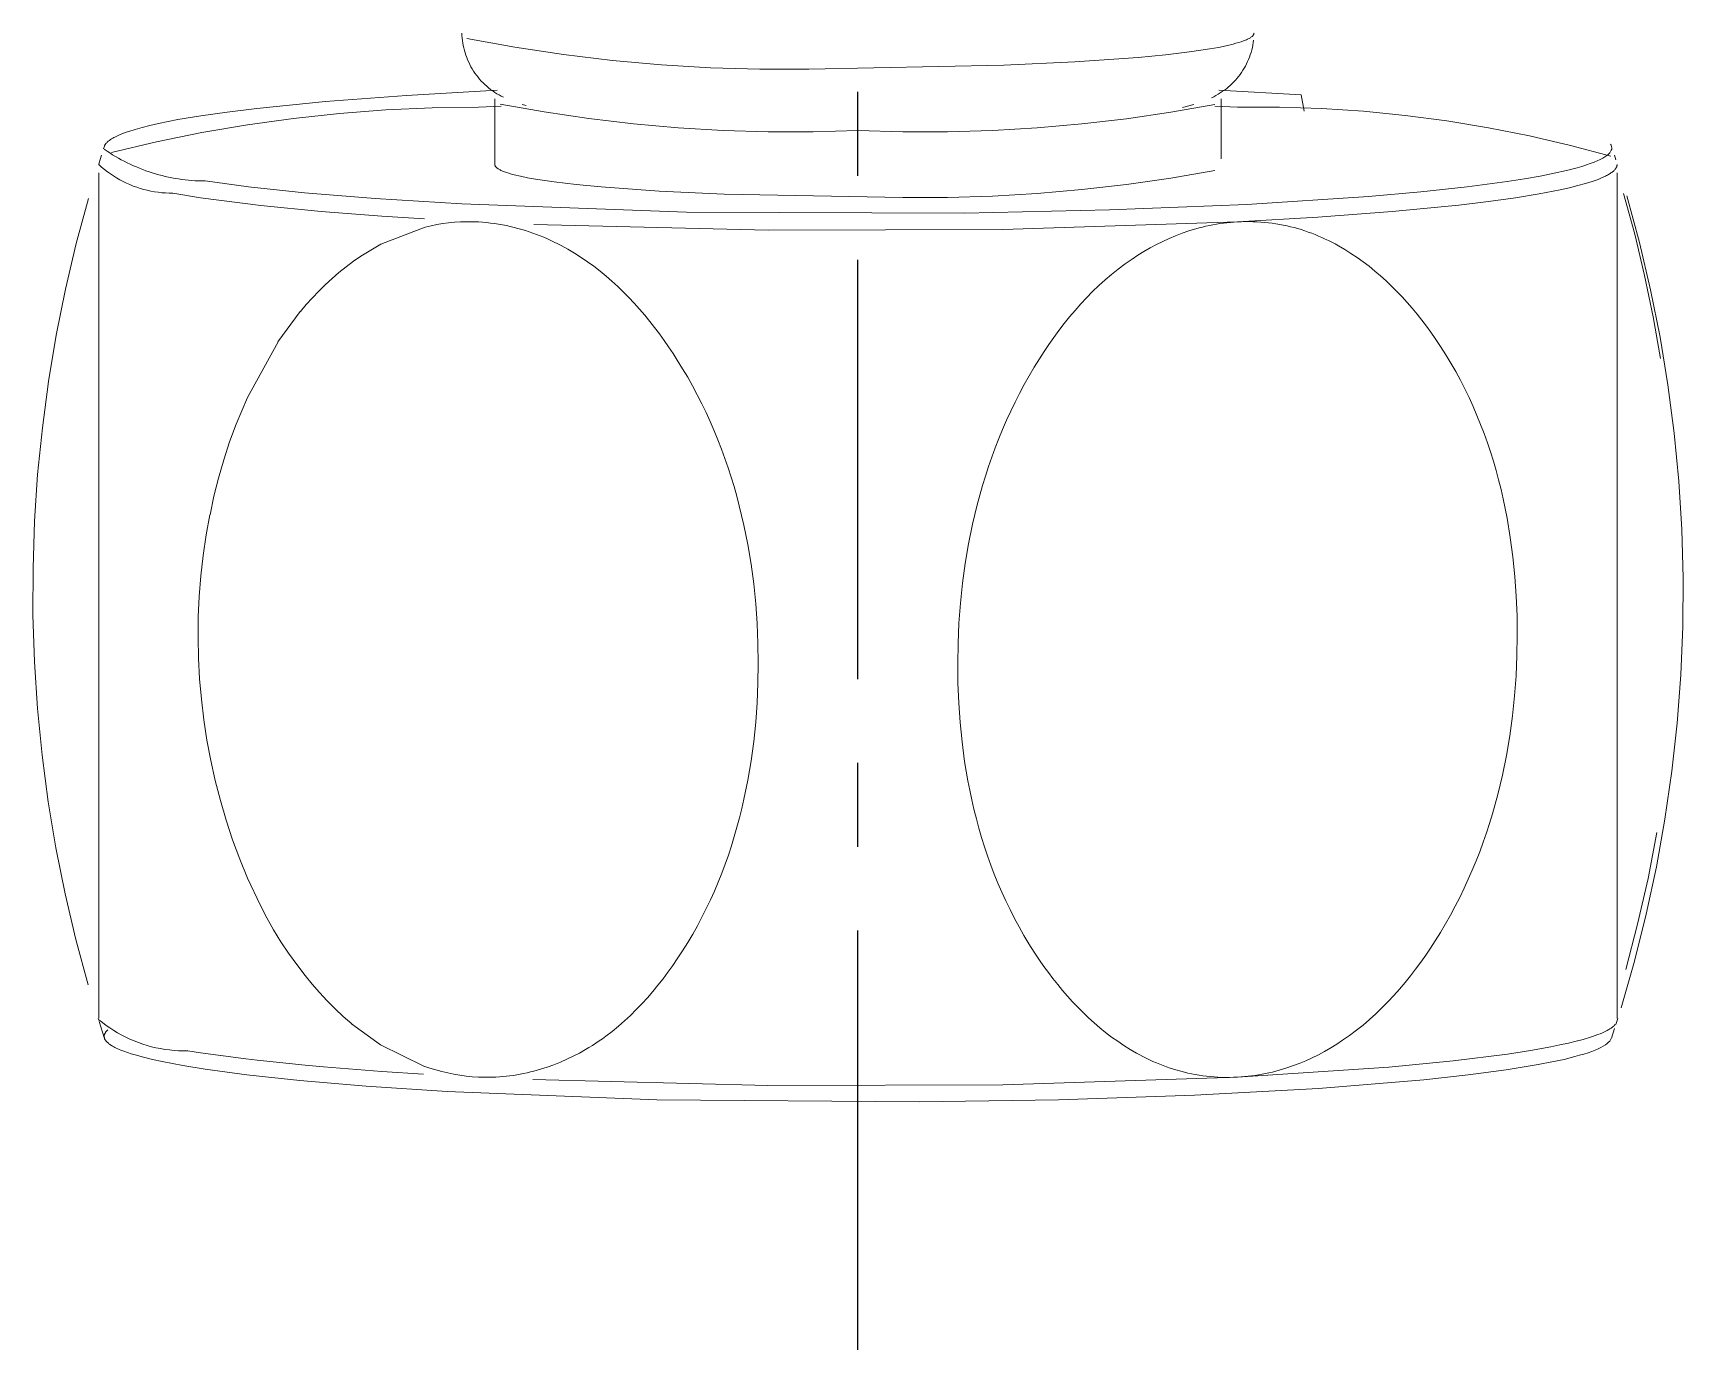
# Model space of a CAD drawing. Header units: millimetres. Extents: x 1261 to 1854, y -639 to -219.
# Drawn here: x 1697.21 to 1722.21, y -582.64 to -562.7 of the extents above; entities that cross this region are included whole.
import ezdxf

# ---------------------------------------------------------------- set-up
doc = ezdxf.new("R2010")
doc.units = ezdxf.units.MM
doc.header["$LTSCALE"] = 0.1
doc.linetypes.add('CENTERX2', pattern=[101.6, 63.5, -12.7, 12.7, -12.7])
doc.layers.get('0').update_dxf_attribs({"lineweight": 13})
doc.layers.add('CENTER', color=1, linetype='CENTERX2')

msp = doc.modelspace()

# ---------------------------------------------------------------- linework, layer by layer
for p, q in [((1703.708, -562.696), (1703.709, -562.734)), ((1703.709, -562.734), (1703.712, -562.772)), ((1703.712, -562.772), (1703.716, -562.81)), ((1703.716, -562.81), (1703.721, -562.848)), ((1703.721, -562.848), (1703.728, -562.886)), ((1703.728, -562.886), (1703.736, -562.923)), ((1704.512, -562.911), (1703.78, -562.777)), ((1715.286, -562.889), (1715.169, -562.913)), ((1715.389, -562.864), (1715.286, -562.889)), ((1715.434, -562.852), (1715.389, -562.864)), ((1715.476, -562.84), (1715.434, -562.852)), ((1715.514, -562.828), (1715.476, -562.84)), ((1715.549, -562.816), (1715.514, -562.828)), ((1715.565, -562.809), (1715.549, -562.816)), ((1715.58, -562.803), (1715.565, -562.809)), ((1715.594, -562.797), (1715.58, -562.803)), ((1715.608, -562.791), (1715.594, -562.797)), ((1715.62, -562.785), (1715.608, -562.791)), ((1715.632, -562.779), (1715.62, -562.785)), ((1715.642, -562.773), (1715.632, -562.779)), ((1715.652, -562.767), (1715.642, -562.773)), ((1715.661, -562.761), (1715.652, -562.767)), ((1715.669, -562.755), (1715.661, -562.761)), ((1715.677, -562.749), (1715.669, -562.755)), ((1715.683, -562.743), (1715.677, -562.749)), ((1715.682, -562.916), (1715.69, -562.879)), ((1715.689, -562.737), (1715.683, -562.743)), ((1715.694, -562.731), (1715.689, -562.737)), ((1715.69, -562.879), (1715.696, -562.842)), ((1715.698, -562.725), (1715.694, -562.731)), ((1715.696, -562.842), (1715.702, -562.805)), ((1715.702, -562.719), (1715.698, -562.725)), ((1715.704, -562.714), (1715.702, -562.719)), ((1715.706, -562.708), (1715.704, -562.714)), ((1715.707, -562.702), (1715.706, -562.708)), ((1715.708, -562.696), (1715.707, -562.702)), ((1703.736, -562.923), (1703.745, -562.96)), ((1703.745, -562.96), (1703.756, -562.997)), ((1703.756, -562.997), (1703.768, -563.033)), ((1703.768, -563.033), (1703.781, -563.069)), ((1703.781, -563.069), (1703.795, -563.104)), ((1703.795, -563.104), (1703.811, -563.139)), ((1703.811, -563.139), (1703.827, -563.173)), ((1705.248, -563.022), (1704.512, -562.911)), ((1705.988, -563.111), (1705.248, -563.022)), ((1706.731, -563.178), (1705.988, -563.111)), ((1712.991, -563.134), (1711.916, -563.182)), ((1713.95, -563.066), (1712.991, -563.134)), ((1714.366, -563.026), (1713.95, -563.066)), ((1714.73, -562.982), (1714.366, -563.026)), ((1715.037, -562.936), (1714.73, -562.982)), ((1715.169, -562.913), (1715.037, -562.936)), ((1715.594, -563.163), (1715.61, -563.129)), ((1715.61, -563.129), (1715.625, -563.095)), ((1715.625, -563.095), (1715.639, -563.06)), ((1715.639, -563.06), (1715.651, -563.024)), ((1715.651, -563.024), (1715.663, -562.989)), ((1715.663, -562.989), (1715.673, -562.952)), ((1715.673, -562.952), (1715.682, -562.916)), ((1703.827, -563.173), (1703.845, -563.207)), ((1703.845, -563.207), (1703.864, -563.24)), ((1703.864, -563.24), (1703.885, -563.273)), ((1703.885, -563.273), (1703.906, -563.304)), ((1703.906, -563.304), (1703.928, -563.335)), ((1703.928, -563.335), (1703.952, -563.365)), ((1703.952, -563.365), (1703.976, -563.394)), ((1703.976, -563.394), (1704.002, -563.423)), ((1707.475, -563.222), (1706.731, -563.178)), ((1708.22, -563.244), (1707.475, -563.222)), ((1708.964, -563.243), (1708.22, -563.244)), ((1711.916, -563.182), (1708.964, -563.243)), ((1715.425, -563.411), (1715.45, -563.382)), ((1715.45, -563.382), (1715.473, -563.353)), ((1715.473, -563.353), (1715.496, -563.323)), ((1715.496, -563.323), (1715.518, -563.293)), ((1715.518, -563.293), (1715.538, -563.261)), ((1715.538, -563.261), (1715.558, -563.229)), ((1715.558, -563.229), (1715.576, -563.196)), ((1715.576, -563.196), (1715.594, -563.163)), ((1702.866, -563.641), (1701.643, -563.733)), ((1704.24, -563.564), (1702.866, -563.641)), ((1704.002, -563.423), (1704.028, -563.45)), ((1704.028, -563.45), (1704.056, -563.477)), ((1704.056, -563.477), (1704.084, -563.503)), ((1704.084, -563.503), (1704.113, -563.527)), ((1704.113, -563.527), (1704.143, -563.551)), ((1704.143, -563.551), (1704.174, -563.573)), ((1704.174, -563.573), (1704.206, -563.595)), ((1704.206, -563.595), (1704.238, -563.615)), ((1704.238, -563.615), (1704.271, -563.634)), ((1704.271, -563.634), (1704.305, -563.652)), ((1715.098, -563.66), (1715.131, -563.642)), ((1715.131, -563.642), (1715.164, -563.624)), ((1715.164, -563.624), (1715.196, -563.604)), ((1716.42, -563.633), (1715.175, -563.564)), ((1715.196, -563.604), (1715.227, -563.584)), ((1715.227, -563.584), (1715.258, -563.562)), ((1715.258, -563.562), (1715.288, -563.539)), ((1715.288, -563.539), (1715.317, -563.515)), ((1715.317, -563.515), (1715.345, -563.491)), ((1715.345, -563.491), (1715.373, -563.465)), ((1715.373, -563.465), (1715.399, -563.438)), ((1715.399, -563.438), (1715.425, -563.411)), ((1716.467, -563.878), (1716.42, -563.633)), ((1700.151, -563.893), (1699.754, -563.95)), ((1700.599, -563.838), (1700.151, -563.893)), ((1701.643, -563.733), (1700.599, -563.838)), ((1702.554, -563.861), (1701.854, -563.915)), ((1703.256, -563.83), (1702.554, -563.861)), ((1703.958, -563.82), (1703.256, -563.83)), ((1703.958, -563.82), (1704.301, -563.804)), ((1704.208, -563.692), (1704.208, -564.688)), ((1704.286, -563.773), (1704.956, -563.892)), ((1704.305, -563.652), (1704.339, -563.669)), ((1704.621, -563.777), (1704.68, -563.793)), ((1704.956, -563.892), (1705.629, -563.992)), ((1713.776, -563.994), (1714.448, -563.896)), ((1714.448, -563.896), (1715.116, -563.779)), ((1714.623, -563.822), (1714.796, -563.778)), ((1715.064, -563.676), (1715.098, -563.66)), ((1715.115, -563.804), (1715.458, -563.82)), ((1715.208, -564.601), (1715.208, -563.692)), ((1715.458, -563.82), (1716.094, -563.82)), ((1716.094, -563.82), (1716.73, -563.841)), ((1716.73, -563.841), (1717.365, -563.882)), ((1717.365, -563.882), (1717.998, -563.944)), ((1698.863, -564.126), (1698.758, -564.156)), ((1698.981, -564.097), (1698.863, -564.126)), ((1699.111, -564.067), (1698.981, -564.097)), ((1699.407, -564.008), (1699.111, -564.067)), ((1699.754, -563.95), (1699.407, -564.008)), ((1700.461, -564.087), (1699.769, -564.205)), ((1701.157, -563.99), (1700.461, -564.087)), ((1701.854, -563.915), (1701.157, -563.99)), ((1705.629, -563.992), (1706.306, -564.072)), ((1706.306, -564.072), (1706.985, -564.132)), ((1706.985, -564.132), (1707.666, -564.172)), ((1711.744, -564.17), (1712.423, -564.131)), ((1712.423, -564.131), (1713.1, -564.072)), ((1713.1, -564.072), (1713.776, -563.994)), ((1717.998, -563.944), (1718.629, -564.027)), ((1718.629, -564.027), (1719.257, -564.13)), ((1719.257, -564.13), (1719.881, -564.253)), ((1698.301, -564.391), (1698.298, -564.398)), ((1698.305, -564.384), (1698.301, -564.391)), ((1698.31, -564.378), (1698.305, -564.384)), ((1698.315, -564.371), (1698.31, -564.378)), ((1698.32, -564.364), (1698.315, -564.371)), ((1698.327, -564.357), (1698.32, -564.364)), ((1698.334, -564.35), (1698.327, -564.357)), ((1698.341, -564.343), (1698.334, -564.35)), ((1698.349, -564.336), (1698.341, -564.343)), ((1698.358, -564.329), (1698.349, -564.336)), ((1698.367, -564.322), (1698.358, -564.329)), ((1698.377, -564.315), (1698.367, -564.322)), ((1698.387, -564.308), (1698.377, -564.315)), ((1698.398, -564.301), (1698.387, -564.308)), ((1698.41, -564.293), (1698.398, -564.301)), ((1699.081, -564.345), (1698.398, -564.507)), ((1698.422, -564.286), (1698.41, -564.293)), ((1698.435, -564.279), (1698.422, -564.286)), ((1698.449, -564.272), (1698.435, -564.279)), ((1698.478, -564.258), (1698.449, -564.272)), ((1698.509, -564.243), (1698.478, -564.258)), ((1698.544, -564.229), (1698.509, -564.243)), ((1698.581, -564.214), (1698.544, -564.229)), ((1698.621, -564.2), (1698.581, -564.214)), ((1698.664, -564.185), (1698.621, -564.2)), ((1698.758, -564.156), (1698.664, -564.185)), ((1699.769, -564.205), (1699.081, -564.345)), ((1707.666, -564.172), (1708.347, -564.192)), ((1708.347, -564.192), (1709.028, -564.192)), ((1709.028, -564.192), (1709.708, -564.172)), ((1709.708, -564.172), (1710.386, -564.191)), ((1710.386, -564.191), (1711.065, -564.19)), ((1711.065, -564.19), (1711.744, -564.17)), ((1719.881, -564.253), (1720.5, -564.397)), ((1721.117, -564.396), (1721.106, -564.378)), ((1698.249, -564.545), (1698.212, -564.661)), ((1698.293, -564.411), (1698.28, -564.45)), ((1698.29, -564.456), (1698.332, -564.484)), ((1698.295, -564.405), (1698.293, -564.412)), ((1698.298, -564.398), (1698.295, -564.405)), ((1698.332, -564.484), (1698.374, -564.512)), ((1698.374, -564.512), (1698.416, -564.539)), ((1698.416, -564.539), (1698.46, -564.565)), ((1698.46, -564.565), (1698.504, -564.59)), ((1698.504, -564.59), (1698.548, -564.615)), ((1698.548, -564.615), (1698.593, -564.638)), ((1698.593, -564.638), (1698.638, -564.661)), ((1720.5, -564.397), (1721.115, -564.562)), ((1720.858, -564.653), (1720.907, -564.632)), ((1720.907, -564.632), (1720.952, -564.612)), ((1720.952, -564.612), (1720.991, -564.591)), ((1720.991, -564.591), (1721.024, -564.571)), ((1721.024, -564.571), (1721.053, -564.551)), ((1721.053, -564.551), (1721.077, -564.531)), ((1721.077, -564.531), (1721.096, -564.511)), ((1721.096, -564.511), (1721.11, -564.492)), ((1721.11, -564.492), (1721.12, -564.472)), ((1721.124, -564.415), (1721.117, -564.396)), ((1721.12, -564.472), (1721.126, -564.453)), ((1721.127, -564.434), (1721.124, -564.415)), ((1721.126, -564.453), (1721.127, -564.434)), ((1721.19, -564.618), (1721.166, -564.545)), ((1698.211, -564.663), (1698.208, -564.688)), ((1698.208, -564.688), (1698.249, -564.726)), ((1698.208, -564.967), (1698.208, -564.815)), ((1698.249, -564.726), (1698.293, -564.762)), ((1698.293, -564.762), (1698.337, -564.796)), ((1698.337, -564.796), (1698.382, -564.829)), ((1698.382, -564.829), (1698.429, -564.86)), ((1698.429, -564.86), (1698.476, -564.89)), ((1698.476, -564.89), (1698.525, -564.918)), ((1698.638, -564.661), (1698.684, -564.683)), ((1698.684, -564.683), (1698.731, -564.705)), ((1698.731, -564.705), (1698.777, -564.725)), ((1698.777, -564.725), (1698.825, -564.745)), ((1698.825, -564.745), (1698.872, -564.763)), ((1698.872, -564.763), (1698.92, -564.781)), ((1698.92, -564.781), (1698.969, -564.798)), ((1698.969, -564.798), (1699.018, -564.813)), ((1699.018, -564.813), (1699.067, -564.828)), ((1699.067, -564.828), (1699.116, -564.842)), ((1699.116, -564.842), (1699.165, -564.855)), ((1699.165, -564.855), (1699.215, -564.867)), ((1699.215, -564.867), (1699.265, -564.878)), ((1699.265, -564.878), (1699.315, -564.888)), ((1699.315, -564.888), (1699.365, -564.897)), ((1704.208, -564.688), (1704.208, -564.694)), ((1704.208, -564.694), (1704.209, -564.699)), ((1704.209, -564.699), (1704.211, -564.704)), ((1704.211, -564.704), (1704.213, -564.71)), ((1704.213, -564.71), (1704.216, -564.715)), ((1704.216, -564.715), (1704.22, -564.721)), ((1704.22, -564.721), (1704.225, -564.726)), ((1704.225, -564.726), (1704.23, -564.732)), ((1704.23, -564.732), (1704.236, -564.737)), ((1704.236, -564.737), (1704.243, -564.742)), ((1704.243, -564.742), (1704.25, -564.748)), ((1704.25, -564.748), (1704.259, -564.754)), ((1704.259, -564.754), (1704.268, -564.759)), ((1704.268, -564.759), (1704.277, -564.765)), ((1704.277, -564.765), (1704.288, -564.77)), ((1704.288, -564.77), (1704.3, -564.776)), ((1704.3, -564.776), (1704.312, -564.781)), ((1704.312, -564.781), (1704.325, -564.787)), ((1704.325, -564.787), (1704.339, -564.792)), ((1704.339, -564.792), (1704.353, -564.798)), ((1704.353, -564.798), (1704.385, -564.809)), ((1704.385, -564.809), (1704.42, -564.82)), ((1704.42, -564.82), (1704.458, -564.832)), ((1704.458, -564.832), (1704.5, -564.843)), ((1704.5, -564.843), (1704.594, -564.865)), ((1704.594, -564.865), (1704.701, -564.887)), ((1704.701, -564.887), (1704.822, -564.909)), ((1713.776, -564.99), (1714.448, -564.892)), ((1714.448, -564.892), (1715.116, -564.776)), ((1719.803, -564.903), (1720.041, -564.862)), ((1720.041, -564.862), (1720.253, -564.82)), ((1720.253, -564.82), (1720.44, -564.778)), ((1720.44, -564.778), (1720.524, -564.757)), ((1720.524, -564.757), (1720.603, -564.736)), ((1720.603, -564.736), (1720.675, -564.715)), ((1720.675, -564.715), (1720.742, -564.694)), ((1720.742, -564.694), (1720.802, -564.674)), ((1720.802, -564.674), (1720.858, -564.653)), ((1720.96, -564.895), (1720.919, -564.912)), ((1720.997, -564.879), (1720.96, -564.895)), ((1721.031, -564.863), (1720.997, -564.879)), ((1721.047, -564.855), (1721.031, -564.863)), ((1721.062, -564.847), (1721.047, -564.855)), ((1721.077, -564.839), (1721.062, -564.847)), ((1721.09, -564.831), (1721.077, -564.839)), ((1721.103, -564.823), (1721.09, -564.831)), ((1721.115, -564.815), (1721.103, -564.823)), ((1721.126, -564.807), (1721.115, -564.815)), ((1721.137, -564.799), (1721.126, -564.807)), ((1721.147, -564.791), (1721.137, -564.799)), ((1721.156, -564.783), (1721.147, -564.791)), ((1721.164, -564.775), (1721.156, -564.783)), ((1721.172, -564.767), (1721.164, -564.775)), ((1721.179, -564.76), (1721.172, -564.767)), ((1721.185, -564.752), (1721.179, -564.76)), ((1721.19, -564.744), (1721.185, -564.752)), ((1721.195, -564.736), (1721.19, -564.744)), ((1721.199, -564.728), (1721.195, -564.736)), ((1721.202, -564.72), (1721.199, -564.728)), ((1721.205, -564.712), (1721.202, -564.72)), ((1721.206, -564.704), (1721.205, -564.712)), ((1721.207, -564.696), (1721.206, -564.704)), ((1721.208, -564.688), (1721.207, -564.696)), ((1721.208, -564.815), (1721.208, -577.617)), ((1698.208, -565.38), (1698.208, -564.967)), ((1698.525, -564.918), (1698.574, -564.944)), ((1698.574, -564.944), (1698.625, -564.969)), ((1698.625, -564.969), (1698.676, -564.992)), ((1698.676, -564.992), (1698.728, -565.013)), ((1698.728, -565.013), (1698.781, -565.032)), ((1698.781, -565.032), (1698.834, -565.049)), ((1698.834, -565.049), (1698.888, -565.065)), ((1698.888, -565.065), (1698.942, -565.078)), ((1698.942, -565.078), (1698.997, -565.09)), ((1698.997, -565.09), (1699.052, -565.1)), ((1699.052, -565.1), (1699.108, -565.108)), ((1699.108, -565.108), (1699.163, -565.114)), ((1699.163, -565.114), (1699.219, -565.118)), ((1699.219, -565.118), (1699.275, -565.12)), ((1699.275, -565.12), (1699.331, -565.121)), ((1699.748, -565.19), (1699.331, -565.121)), ((1699.365, -564.897), (1699.416, -564.905)), ((1699.416, -564.905), (1699.466, -564.913)), ((1699.466, -564.913), (1699.517, -564.919)), ((1699.517, -564.919), (1699.567, -564.924)), ((1699.567, -564.924), (1699.617, -564.928)), ((1699.617, -564.928), (1699.668, -564.932)), ((1699.668, -564.932), (1699.718, -564.934)), ((1699.718, -564.934), (1699.768, -564.935)), ((1699.768, -564.935), (1699.818, -564.936)), ((1699.818, -564.936), (1700.477, -565.024)), ((1700.477, -565.024), (1701.325, -565.114)), ((1701.325, -565.114), (1702.394, -565.202)), ((1704.822, -564.909), (1705.104, -564.951)), ((1705.104, -564.951), (1705.438, -564.991)), ((1705.438, -564.991), (1705.819, -565.027)), ((1705.819, -565.027), (1706.698, -565.09)), ((1706.698, -565.09), (1707.683, -565.134)), ((1707.683, -565.134), (1710.386, -565.187)), ((1711.744, -565.167), (1712.423, -565.127)), ((1712.423, -565.127), (1713.1, -565.068)), ((1713.1, -565.068), (1713.776, -564.99)), ((1717.44, -565.17), (1718.236, -565.1)), ((1718.236, -565.1), (1718.938, -565.024)), ((1718.938, -565.024), (1719.54, -564.944)), ((1719.54, -564.944), (1719.803, -564.903)), ((1720.029, -565.13), (1719.667, -565.19)), ((1720.345, -565.069), (1720.029, -565.13)), ((1720.485, -565.038), (1720.345, -565.069)), ((1720.612, -565.007), (1720.485, -565.038)), ((1720.727, -564.975), (1720.612, -565.007)), ((1720.78, -564.959), (1720.727, -564.975)), ((1720.829, -564.943), (1720.78, -564.959)), ((1720.876, -564.927), (1720.829, -564.943)), ((1720.919, -564.912), (1720.876, -564.927)), ((1721.307, -565.124), (1721.475, -565.743)), ((1698.049, -565.201), (1697.864, -565.886)), ((1698.208, -566.87), (1698.208, -565.38)), ((1699.748, -565.19), (1700.662, -565.307)), ((1700.662, -565.307), (1701.578, -565.4)), ((1702.394, -565.202), (1703.709, -565.285)), ((1703.709, -565.285), (1707.112, -565.407)), ((1710.386, -565.187), (1711.065, -565.186)), ((1711.065, -565.186), (1711.744, -565.167)), ((1711.323, -565.423), (1713.517, -565.376)), ((1713.517, -565.376), (1715.599, -565.291)), ((1715.599, -565.291), (1717.44, -565.17)), ((1718.811, -565.301), (1717.802, -565.4)), ((1719.26, -565.247), (1718.811, -565.301)), ((1719.667, -565.19), (1719.26, -565.247)), ((1721.547, -565.869), (1721.355, -565.161)), ((1701.578, -565.4), (1702.496, -565.469)), ((1703.153, -565.636), (1702.479, -565.895)), ((1703.141, -565.511), (1702.496, -565.469)), ((1703.24, -565.615), (1703.153, -565.635)), ((1703.329, -565.597), (1703.24, -565.615)), ((1703.418, -565.582), (1703.329, -565.597)), ((1703.507, -565.571), (1703.418, -565.582)), ((1703.597, -565.562), (1703.507, -565.571)), ((1703.687, -565.556), (1703.597, -565.562)), ((1703.777, -565.553), (1703.687, -565.556)), ((1703.868, -565.553), (1703.777, -565.553)), ((1703.958, -565.556), (1703.868, -565.553)), ((1704.02, -565.561), (1703.958, -565.556)), ((1704.081, -565.567), (1704.02, -565.561)), ((1704.143, -565.574), (1704.081, -565.567)), ((1704.203, -565.582), (1704.143, -565.574)), ((1704.263, -565.591), (1704.203, -565.582)), ((1704.323, -565.601), (1704.263, -565.591)), ((1704.382, -565.613), (1704.323, -565.601)), ((1704.441, -565.626), (1704.382, -565.613)), ((1704.499, -565.64), (1704.441, -565.626)), ((1704.557, -565.655), (1704.499, -565.64)), ((1708.349, -565.684), (1704.795, -565.595)), ((1707.112, -565.407), (1711.323, -565.423)), ((1715.458, -565.556), (1711.904, -565.671)), ((1714.927, -565.634), (1714.875, -565.648)), ((1714.979, -565.622), (1714.927, -565.634)), ((1715.032, -565.611), (1714.979, -565.622)), ((1715.084, -565.6), (1715.032, -565.611)), ((1715.137, -565.591), (1715.084, -565.6)), ((1715.19, -565.583), (1715.137, -565.591)), ((1715.243, -565.575), (1715.19, -565.583)), ((1715.296, -565.569), (1715.243, -565.575)), ((1715.35, -565.564), (1715.296, -565.569)), ((1715.404, -565.56), (1715.35, -565.564)), ((1715.458, -565.556), (1715.404, -565.56)), ((1716.672, -565.486), (1715.458, -565.556)), ((1715.518, -565.554), (1715.458, -565.556)), ((1715.577, -565.552), (1715.518, -565.554)), ((1715.636, -565.552), (1715.577, -565.552)), ((1715.695, -565.553), (1715.636, -565.552)), ((1715.754, -565.555), (1715.695, -565.553)), ((1715.812, -565.558), (1715.754, -565.555)), ((1715.869, -565.563), (1715.812, -565.558)), ((1715.926, -565.569), (1715.869, -565.563)), ((1715.983, -565.576), (1715.926, -565.569)), ((1716.04, -565.584), (1715.983, -565.576)), ((1716.096, -565.594), (1716.04, -565.584)), ((1716.151, -565.605), (1716.096, -565.594)), ((1716.207, -565.616), (1716.151, -565.605)), ((1716.261, -565.629), (1716.207, -565.616)), ((1716.316, -565.643), (1716.261, -565.629)), ((1716.37, -565.658), (1716.316, -565.643)), ((1717.802, -565.4), (1716.672, -565.486)), ((1697.864, -565.886), (1697.701, -566.577)), ((1702.479, -565.895), (1702.178, -566.073)), ((1704.614, -565.671), (1704.557, -565.655)), ((1704.671, -565.688), (1704.614, -565.671)), ((1704.728, -565.706), (1704.671, -565.688)), ((1704.783, -565.725), (1704.728, -565.706)), ((1704.839, -565.745), (1704.783, -565.725)), ((1704.894, -565.766), (1704.839, -565.745)), ((1704.948, -565.789), (1704.894, -565.766)), ((1705.002, -565.812), (1704.948, -565.789)), ((1705.055, -565.836), (1705.002, -565.812)), ((1705.108, -565.861), (1705.055, -565.836)), ((1705.161, -565.887), (1705.108, -565.861)), ((1705.213, -565.914), (1705.161, -565.887)), ((1711.904, -565.671), (1708.349, -565.684)), ((1714.324, -565.852), (1714.228, -565.9)), ((1714.421, -565.807), (1714.324, -565.852)), ((1714.52, -565.766), (1714.421, -565.807)), ((1714.62, -565.728), (1714.52, -565.766)), ((1714.721, -565.693), (1714.62, -565.728)), ((1714.772, -565.677), (1714.721, -565.693)), ((1714.824, -565.662), (1714.772, -565.677)), ((1714.875, -565.648), (1714.824, -565.662)), ((1716.423, -565.674), (1716.37, -565.658)), ((1716.476, -565.692), (1716.423, -565.674)), ((1716.529, -565.71), (1716.476, -565.692)), ((1716.581, -565.729), (1716.529, -565.71)), ((1716.633, -565.749), (1716.581, -565.729)), ((1716.685, -565.77), (1716.633, -565.749)), ((1716.736, -565.793), (1716.685, -565.77)), ((1716.787, -565.816), (1716.736, -565.793)), ((1716.837, -565.84), (1716.787, -565.816)), ((1716.887, -565.865), (1716.837, -565.84)), ((1716.936, -565.891), (1716.887, -565.865)), ((1716.985, -565.917), (1716.936, -565.891)), ((1721.475, -565.743), (1721.624, -566.366)), ((1721.715, -566.583), (1721.547, -565.869)), ((1702.178, -566.073), (1702.065, -566.153)), ((1705.315, -565.97), (1705.213, -565.914)), ((1705.416, -566.03), (1705.315, -565.97)), ((1705.515, -566.093), (1705.416, -566.03)), ((1705.612, -566.16), (1705.515, -566.093)), ((1713.859, -566.119), (1713.754, -566.193)), ((1713.949, -566.06), (1713.859, -566.119)), ((1714.04, -566.004), (1713.949, -566.06)), ((1714.133, -565.95), (1714.04, -566.004)), ((1714.228, -565.9), (1714.133, -565.95)), ((1717.082, -565.973), (1716.985, -565.917)), ((1717.176, -566.033), (1717.082, -565.973)), ((1717.27, -566.095), (1717.176, -566.033)), ((1717.361, -566.161), (1717.27, -566.095)), ((1701.845, -566.323), (1701.74, -566.414)), ((1701.954, -566.236), (1701.845, -566.323)), ((1702.065, -566.153), (1701.954, -566.236)), ((1705.707, -566.229), (1705.612, -566.16)), ((1705.8, -566.301), (1705.707, -566.229)), ((1705.891, -566.376), (1705.8, -566.301)), ((1705.98, -566.454), (1705.891, -566.376)), ((1713.55, -566.351), (1713.452, -566.435)), ((1713.65, -566.271), (1713.55, -566.351)), ((1713.754, -566.193), (1713.65, -566.271)), ((1717.451, -566.229), (1717.361, -566.161)), ((1717.539, -566.3), (1717.451, -566.229)), ((1717.625, -566.374), (1717.539, -566.3)), ((1717.709, -566.45), (1717.625, -566.374)), ((1721.624, -566.366), (1721.754, -566.994)), ((1697.701, -566.577), (1697.562, -567.273)), ((1701.539, -566.605), (1701.443, -566.705)), ((1701.638, -566.508), (1701.539, -566.605)), ((1701.74, -566.414), (1701.638, -566.508)), ((1706.068, -566.534), (1705.98, -566.454)), ((1706.153, -566.617), (1706.068, -566.534)), ((1706.237, -566.702), (1706.153, -566.617)), ((1713.263, -566.612), (1713.172, -566.704)), ((1713.356, -566.522), (1713.263, -566.612)), ((1713.452, -566.435), (1713.356, -566.522)), ((1717.792, -566.529), (1717.709, -566.45)), ((1717.872, -566.61), (1717.792, -566.529)), ((1717.951, -566.693), (1717.872, -566.61)), ((1721.859, -567.302), (1721.715, -566.583)), ((1698.208, -566.964), (1698.208, -566.87)), ((1701.35, -566.809), (1701.261, -566.915)), ((1701.443, -566.705), (1701.35, -566.809)), ((1706.319, -566.789), (1706.237, -566.702)), ((1706.399, -566.879), (1706.319, -566.789)), ((1706.477, -566.97), (1706.399, -566.879)), ((1713.083, -566.799), (1712.997, -566.896)), ((1713.172, -566.704), (1713.083, -566.799)), ((1718.028, -566.778), (1717.951, -566.693)), ((1718.103, -566.864), (1718.028, -566.778)), ((1718.177, -566.953), (1718.103, -566.864)), ((1698.208, -567.218), (1698.208, -566.964)), ((1701.26, -566.914), (1700.921, -567.373)), ((1706.553, -567.063), (1706.477, -566.97)), ((1706.627, -567.157), (1706.553, -567.063)), ((1712.832, -567.097), (1712.752, -567.2)), ((1712.913, -566.996), (1712.832, -567.097)), ((1712.997, -566.896), (1712.913, -566.996)), ((1718.248, -567.042), (1718.177, -566.953)), ((1718.318, -567.134), (1718.248, -567.042)), ((1718.385, -567.226), (1718.318, -567.134)), ((1721.754, -566.994), (1721.865, -567.625)), ((1697.562, -567.273), (1697.445, -567.973)), ((1698.208, -567.875), (1698.208, -567.218)), ((1700.923, -567.374), (1700.459, -568.216)), ((1706.7, -567.253), (1706.627, -567.157)), ((1706.77, -567.351), (1706.7, -567.253)), ((1706.839, -567.45), (1706.77, -567.351)), ((1712.675, -567.305), (1712.601, -567.412)), ((1712.752, -567.2), (1712.675, -567.305)), ((1718.451, -567.32), (1718.385, -567.226)), ((1718.534, -567.443), (1718.451, -567.32)), ((1721.978, -568.026), (1721.859, -567.302)), ((1706.906, -567.549), (1706.839, -567.45)), ((1706.971, -567.65), (1706.906, -567.549)), ((1712.457, -567.628), (1712.378, -567.758)), ((1712.528, -567.519), (1712.457, -567.628)), ((1712.601, -567.412), (1712.528, -567.519)), ((1718.614, -567.569), (1718.534, -567.443)), ((1718.69, -567.696), (1718.614, -567.569)), ((1698.208, -569.308), (1698.208, -567.875)), ((1707.051, -567.779), (1706.971, -567.65)), ((1707.128, -567.91), (1707.051, -567.779)), ((1712.301, -567.888), (1712.227, -568.02)), ((1712.378, -567.758), (1712.301, -567.888)), ((1718.764, -567.824), (1718.69, -567.696)), ((1718.834, -567.954), (1718.764, -567.824)), ((1697.445, -567.973), (1697.352, -568.676)), ((1707.202, -568.041), (1707.128, -567.91)), ((1707.273, -568.174), (1707.202, -568.041)), ((1712.227, -568.02), (1712.155, -568.153)), ((1718.901, -568.085), (1718.834, -567.954)), ((1718.966, -568.218), (1718.901, -568.085)), ((1722.072, -568.754), (1721.978, -568.026)), ((1700.459, -568.216), (1700.286, -568.621)), ((1707.341, -568.309), (1707.273, -568.174)), ((1707.406, -568.444), (1707.341, -568.309)), ((1712.087, -568.288), (1712.021, -568.424)), ((1712.155, -568.153), (1712.087, -568.288)), ((1719.027, -568.352), (1718.966, -568.218)), ((1719.085, -568.487), (1719.027, -568.352)), ((1700.287, -568.621), (1700.189, -568.889)), ((1707.469, -568.581), (1707.406, -568.444)), ((1707.528, -568.718), (1707.469, -568.581)), ((1711.959, -568.561), (1711.899, -568.699)), ((1712.021, -568.424), (1711.959, -568.561)), ((1719.14, -568.623), (1719.085, -568.487)), ((1719.193, -568.761), (1719.14, -568.623)), ((1697.352, -568.676), (1697.281, -569.382)), ((1700.189, -568.889), (1700.101, -569.161)), ((1707.585, -568.857), (1707.528, -568.718)), ((1707.64, -568.997), (1707.585, -568.857)), ((1711.841, -568.838), (1711.787, -568.978)), ((1711.899, -568.699), (1711.841, -568.838)), ((1719.242, -568.9), (1719.193, -568.761)), ((1722.141, -569.484), (1722.072, -568.754)), ((1707.691, -569.138), (1707.64, -568.997)), ((1707.74, -569.279), (1707.691, -569.138)), ((1711.735, -569.12), (1711.685, -569.262)), ((1711.787, -568.978), (1711.735, -569.12)), ((1719.289, -569.039), (1719.242, -568.9)), ((1719.333, -569.18), (1719.289, -569.039)), ((1697.281, -569.382), (1697.234, -570.09)), ((1698.208, -569.989), (1698.208, -569.308)), ((1700.101, -569.161), (1700.022, -569.435)), ((1707.786, -569.422), (1707.74, -569.279)), ((1711.685, -569.262), (1711.639, -569.405)), ((1719.375, -569.321), (1719.333, -569.18)), ((1719.413, -569.464), (1719.375, -569.321)), ((1700.022, -569.435), (1699.952, -569.712)), ((1707.83, -569.565), (1707.786, -569.422)), ((1707.871, -569.71), (1707.83, -569.565)), ((1711.595, -569.549), (1711.553, -569.694)), ((1711.639, -569.405), (1711.595, -569.549)), ((1719.449, -569.607), (1719.413, -569.464)), ((1719.482, -569.751), (1719.449, -569.607)), ((1722.186, -570.216), (1722.141, -569.484)), ((1699.952, -569.712), (1699.892, -569.991)), ((1707.909, -569.855), (1707.871, -569.71)), ((1707.979, -570.147), (1707.909, -569.855)), ((1711.514, -569.84), (1711.444, -570.133)), ((1711.553, -569.694), (1711.514, -569.84)), ((1719.513, -569.896), (1719.482, -569.751)), ((1697.234, -570.09), (1697.211, -570.799)), ((1698.208, -571.192), (1698.208, -569.989)), ((1699.888, -569.99), (1699.833, -570.297)), ((1711.444, -570.133), (1711.384, -570.43)), ((1719.541, -570.041), (1719.513, -569.896)), ((1719.59, -570.334), (1719.541, -570.041)), ((1699.833, -570.297), (1699.788, -570.606)), ((1708.038, -570.442), (1707.979, -570.147)), ((1719.63, -570.628), (1719.59, -570.334)), ((1722.206, -570.949), (1722.186, -570.216)), ((1699.788, -570.606), (1699.753, -570.916)), ((1708.088, -570.739), (1708.038, -570.442)), ((1711.384, -570.43), (1711.333, -570.728)), ((1719.66, -570.924), (1719.63, -570.628)), ((1697.211, -570.799), (1697.21, -571.509)), ((1708.128, -571.038), (1708.088, -570.739)), ((1711.333, -570.728), (1711.292, -571.029)), ((1699.753, -570.916), (1699.729, -571.228)), ((1708.159, -571.338), (1708.128, -571.038)), ((1711.292, -571.029), (1711.26, -571.331)), ((1719.681, -571.222), (1719.66, -570.924)), ((1722.201, -571.683), (1722.206, -570.949)), ((1698.208, -571.697), (1698.208, -571.192)), ((1699.729, -571.228), (1699.715, -571.539)), ((1708.18, -571.64), (1708.159, -571.338)), ((1711.26, -571.331), (1711.238, -571.635)), ((1719.693, -571.52), (1719.681, -571.222)), ((1697.21, -571.509), (1697.234, -572.218)), ((1699.715, -571.539), (1699.711, -571.851)), ((1708.193, -571.943), (1708.18, -571.64)), ((1711.238, -571.635), (1711.224, -571.939)), ((1719.696, -571.818), (1719.693, -571.52)), ((1698.208, -575.155), (1698.208, -571.697)), ((1699.711, -571.851), (1699.718, -572.163)), ((1719.691, -572.124), (1719.696, -571.818)), ((1722.171, -572.415), (1722.201, -571.683)), ((1708.197, -572.246), (1708.193, -571.943)), ((1711.224, -571.939), (1711.219, -572.244)), ((1719.678, -572.429), (1719.691, -572.124)), ((1697.234, -572.218), (1697.28, -572.926)), ((1699.718, -572.163), (1699.734, -572.475)), ((1708.193, -572.542), (1708.197, -572.246)), ((1711.219, -572.244), (1711.223, -572.541)), ((1699.734, -572.475), (1699.761, -572.786)), ((1708.18, -572.837), (1708.193, -572.542)), ((1711.223, -572.541), (1711.235, -572.839)), ((1719.655, -572.733), (1719.678, -572.429)), ((1722.116, -573.147), (1722.171, -572.415)), ((1699.761, -572.786), (1699.799, -573.096)), ((1708.158, -573.132), (1708.18, -572.837)), ((1711.235, -572.839), (1711.255, -573.136)), ((1719.623, -573.036), (1719.655, -572.733)), ((1697.28, -572.926), (1697.35, -573.632)), ((1699.799, -573.096), (1699.846, -573.404)), ((1708.128, -573.426), (1708.158, -573.132)), ((1711.255, -573.136), (1711.285, -573.431)), ((1719.582, -573.338), (1719.623, -573.036)), ((1719.531, -573.637), (1719.582, -573.338)), ((1722.036, -573.876), (1722.116, -573.147)), ((1697.35, -573.632), (1697.442, -574.336)), ((1699.846, -573.404), (1699.904, -573.711)), ((1708.088, -573.719), (1708.128, -573.426)), ((1711.285, -573.431), (1711.324, -573.726)), ((1719.47, -573.934), (1719.531, -573.637)), ((1699.904, -573.711), (1699.972, -574.016)), ((1708.039, -574.009), (1708.088, -573.719)), ((1711.324, -573.726), (1711.373, -574.018)), ((1721.931, -574.602), (1722.036, -573.876)), ((1699.972, -574.016), (1700.049, -574.318)), ((1707.981, -574.297), (1708.039, -574.009)), ((1711.373, -574.018), (1711.401, -574.163)), ((1719.4, -574.229), (1719.47, -573.934)), ((1697.442, -574.336), (1697.558, -575.036)), ((1700.049, -574.318), (1700.137, -574.617)), ((1707.948, -574.44), (1707.981, -574.297)), ((1711.401, -574.163), (1711.432, -574.307)), ((1711.432, -574.307), (1711.465, -574.451)), ((1719.319, -574.52), (1719.361, -574.375)), ((1719.361, -574.375), (1719.4, -574.229)), ((1700.137, -574.617), (1700.235, -574.914)), ((1707.874, -574.724), (1707.912, -574.583)), ((1707.912, -574.583), (1707.948, -574.44)), ((1711.465, -574.451), (1711.501, -574.594)), ((1711.501, -574.594), (1711.539, -574.737)), ((1719.275, -574.665), (1719.319, -574.52)), ((1721.802, -575.324), (1721.931, -574.602)), ((1707.79, -575.005), (1707.833, -574.865)), ((1707.833, -574.865), (1707.874, -574.724)), ((1711.539, -574.737), (1711.58, -574.878)), ((1711.58, -574.878), (1711.624, -575.019)), ((1719.178, -574.951), (1719.228, -574.808)), ((1719.228, -574.808), (1719.275, -574.665)), ((1721.811, -574.803), (1721.676, -575.499)), ((1697.558, -575.036), (1697.697, -575.732)), ((1700.235, -574.914), (1700.342, -575.207)), ((1707.695, -575.282), (1707.744, -575.144)), ((1707.744, -575.144), (1707.79, -575.005)), ((1711.624, -575.019), (1711.671, -575.158)), ((1719.071, -575.233), (1719.126, -575.093)), ((1719.126, -575.093), (1719.178, -574.951)), ((1698.208, -575.975), (1698.208, -575.155)), ((1700.342, -575.207), (1700.459, -575.496)), ((1707.643, -575.418), (1707.695, -575.282)), ((1711.671, -575.158), (1711.72, -575.296)), ((1711.72, -575.296), (1711.773, -575.434)), ((1718.953, -575.511), (1719.013, -575.373)), ((1719.013, -575.373), (1719.071, -575.233)), ((1721.648, -576.041), (1721.802, -575.324)), ((1700.459, -575.496), (1700.655, -575.909)), ((1707.532, -575.689), (1707.589, -575.554)), ((1707.589, -575.554), (1707.643, -575.418)), ((1711.773, -575.434), (1711.828, -575.57)), ((1711.828, -575.57), (1711.886, -575.705)), ((1718.89, -575.648), (1718.953, -575.511)), ((1721.676, -575.499), (1721.519, -576.191)), ((1697.697, -575.732), (1697.859, -576.423)), ((1707.409, -575.954), (1707.472, -575.822)), ((1707.472, -575.822), (1707.532, -575.689)), ((1711.886, -575.705), (1711.947, -575.839)), ((1711.947, -575.839), (1712.011, -575.971)), ((1718.755, -575.919), (1718.824, -575.785)), ((1718.824, -575.785), (1718.89, -575.648)), ((1698.208, -577.616), (1698.208, -575.975)), ((1700.655, -575.91), (1700.752, -576.096)), ((1700.752, -576.096), (1700.856, -576.278)), ((1707.275, -576.214), (1707.344, -576.085)), ((1707.344, -576.085), (1707.409, -575.954)), ((1712.011, -575.971), (1712.078, -576.103)), ((1712.078, -576.103), (1712.148, -576.232)), ((1718.609, -576.185), (1718.684, -576.053)), ((1718.684, -576.053), (1718.755, -575.919)), ((1721.47, -576.753), (1721.648, -576.041)), ((1700.856, -576.278), (1700.967, -576.457)), ((1707.129, -576.469), (1707.204, -576.342)), ((1707.204, -576.342), (1707.275, -576.214)), ((1712.148, -576.232), (1712.221, -576.361)), ((1712.221, -576.361), (1712.297, -576.488)), ((1718.451, -576.445), (1718.532, -576.316)), ((1718.532, -576.316), (1718.609, -576.185)), ((1721.519, -576.191), (1721.34, -576.877)), ((1697.859, -576.423), (1698.044, -577.108)), ((1700.967, -576.457), (1701.083, -576.632)), ((1701.083, -576.632), (1701.205, -576.803)), ((1706.971, -576.717), (1707.051, -576.594)), ((1707.051, -576.594), (1707.129, -576.469)), ((1712.297, -576.488), (1712.376, -576.613)), ((1712.376, -576.613), (1712.459, -576.736)), ((1718.308, -576.661), (1718.381, -576.554)), ((1718.381, -576.554), (1718.451, -576.445)), ((1701.205, -576.803), (1701.333, -576.97)), ((1706.829, -576.919), (1706.901, -576.819)), ((1706.901, -576.819), (1706.971, -576.717)), ((1712.459, -576.736), (1712.525, -576.83)), ((1712.525, -576.83), (1712.593, -576.923)), ((1718.077, -576.975), (1718.156, -576.872)), ((1718.156, -576.872), (1718.233, -576.767)), ((1718.233, -576.767), (1718.308, -576.661)), ((1721.268, -577.458), (1721.47, -576.753)), ((1701.333, -576.969), (1701.44, -577.101)), ((1701.44, -577.101), (1701.551, -577.228)), ((1706.6, -577.211), (1706.678, -577.116)), ((1706.678, -577.116), (1706.755, -577.018)), ((1706.755, -577.018), (1706.829, -576.919)), ((1712.593, -576.923), (1712.662, -577.015)), ((1712.662, -577.015), (1712.734, -577.105)), ((1712.734, -577.105), (1712.807, -577.194)), ((1717.911, -577.175), (1717.995, -577.076)), ((1717.995, -577.076), (1718.077, -576.975)), ((1701.551, -577.228), (1701.667, -577.352)), ((1701.667, -577.352), (1701.786, -577.472)), ((1706.436, -577.396), (1706.519, -577.305)), ((1706.519, -577.305), (1706.6, -577.211)), ((1712.807, -577.194), (1712.882, -577.281)), ((1712.882, -577.281), (1712.959, -577.366)), ((1712.959, -577.366), (1713.038, -577.449)), ((1717.646, -577.458), (1717.737, -577.366)), ((1717.737, -577.366), (1717.825, -577.272)), ((1717.825, -577.272), (1717.911, -577.175)), ((1698.197, -577.619), (1698.204, -577.64)), ((1698.262, -577.682), (1698.208, -577.639)), ((1701.786, -577.472), (1701.91, -577.587)), ((1701.91, -577.587), (1702.038, -577.699)), ((1706.172, -577.655), (1706.262, -577.572)), ((1706.262, -577.572), (1706.35, -577.485)), ((1706.35, -577.485), (1706.436, -577.396)), ((1713.038, -577.449), (1713.119, -577.53)), ((1713.119, -577.53), (1713.202, -577.609)), ((1713.202, -577.609), (1713.286, -577.686)), ((1717.359, -577.718), (1717.457, -577.634)), ((1717.457, -577.634), (1717.553, -577.548)), ((1717.553, -577.548), (1717.646, -577.458)), ((1721.19, -577.708), (1721.218, -577.62)), ((1698.212, -577.667), (1698.29, -577.908)), ((1698.318, -577.724), (1698.262, -577.682)), ((1698.289, -577.88), (1698.29, -577.874)), ((1698.289, -577.886), (1698.289, -577.88)), ((1698.289, -577.891), (1698.289, -577.886)), ((1698.289, -577.897), (1698.289, -577.891)), ((1698.29, -577.874), (1698.291, -577.868)), ((1698.291, -577.868), (1698.293, -577.863)), ((1698.293, -577.863), (1698.295, -577.857)), ((1698.295, -577.857), (1698.297, -577.851)), ((1698.297, -577.851), (1698.3, -577.845)), ((1698.3, -577.845), (1698.303, -577.84)), ((1698.303, -577.84), (1698.307, -577.834)), ((1698.307, -577.834), (1698.311, -577.828)), ((1698.311, -577.828), (1698.315, -577.822)), ((1698.315, -577.822), (1698.32, -577.816)), ((1698.375, -577.763), (1698.318, -577.724)), ((1698.32, -577.816), (1698.325, -577.81)), ((1698.325, -577.81), (1698.331, -577.804)), ((1698.331, -577.804), (1698.337, -577.798)), ((1698.337, -577.798), (1698.343, -577.792)), ((1698.433, -577.801), (1698.375, -577.763)), ((1698.493, -577.837), (1698.433, -577.801)), ((1698.554, -577.87), (1698.493, -577.837)), ((1698.615, -577.902), (1698.554, -577.87)), ((1702.037, -577.699), (1702.477, -578.019)), ((1705.837, -577.925), (1705.887, -577.889)), ((1705.887, -577.889), (1705.985, -577.814)), ((1705.985, -577.814), (1706.08, -577.736)), ((1706.08, -577.736), (1706.172, -577.655)), ((1713.286, -577.686), (1713.372, -577.76)), ((1713.372, -577.76), (1713.46, -577.831)), ((1713.46, -577.831), (1713.55, -577.9)), ((1717.049, -577.949), (1717.155, -577.876)), ((1717.155, -577.876), (1717.258, -577.798)), ((1717.258, -577.798), (1717.359, -577.718)), ((1720.834, -577.892), (1720.79, -577.907)), ((1720.876, -577.878), (1720.834, -577.892)), ((1720.915, -577.864), (1720.876, -577.878)), ((1720.951, -577.849), (1720.915, -577.864)), ((1720.985, -577.835), (1720.951, -577.849)), ((1721.016, -577.821), (1720.985, -577.835)), ((1721.045, -577.807), (1721.016, -577.821)), ((1721.059, -577.8), (1721.045, -577.807)), ((1721.072, -577.793), (1721.059, -577.8)), ((1721.084, -577.786), (1721.072, -577.793)), ((1721.096, -577.778), (1721.084, -577.786)), ((1721.107, -577.771), (1721.096, -577.778)), ((1721.117, -577.764), (1721.107, -577.771)), ((1721.127, -577.757), (1721.117, -577.764)), ((1721.122, -577.918), (1721.17, -577.772)), ((1721.137, -577.75), (1721.127, -577.757)), ((1721.145, -577.743), (1721.137, -577.75)), ((1721.153, -577.736), (1721.145, -577.743)), ((1721.161, -577.729), (1721.153, -577.736)), ((1721.168, -577.722), (1721.161, -577.729)), ((1721.174, -577.715), (1721.168, -577.722)), ((1721.18, -577.708), (1721.174, -577.715)), ((1698.29, -577.903), (1698.289, -577.897)), ((1698.291, -577.908), (1698.29, -577.903)), ((1698.292, -577.914), (1698.291, -577.908)), ((1698.294, -577.919), (1698.292, -577.914)), ((1698.296, -577.925), (1698.294, -577.919)), ((1698.298, -577.931), (1698.296, -577.925)), ((1698.301, -577.936), (1698.298, -577.931)), ((1698.304, -577.942), (1698.301, -577.936)), ((1698.308, -577.947), (1698.304, -577.942)), ((1698.312, -577.952), (1698.308, -577.947)), ((1698.316, -577.958), (1698.312, -577.952)), ((1698.32, -577.963), (1698.316, -577.958)), ((1698.325, -577.969), (1698.32, -577.963)), ((1698.33, -577.974), (1698.325, -577.969)), ((1698.335, -577.979), (1698.33, -577.974)), ((1698.341, -577.985), (1698.335, -577.979)), ((1698.347, -577.99), (1698.341, -577.985)), ((1698.354, -577.995), (1698.347, -577.99)), ((1698.36, -578.001), (1698.354, -577.995)), ((1698.367, -578.006), (1698.36, -578.001)), ((1698.374, -578.011), (1698.367, -578.006)), ((1698.382, -578.016), (1698.374, -578.011)), ((1698.39, -578.022), (1698.382, -578.016)), ((1698.398, -578.027), (1698.39, -578.022)), ((1698.415, -578.037), (1698.398, -578.027)), ((1698.433, -578.047), (1698.415, -578.037)), ((1698.452, -578.057), (1698.433, -578.047)), ((1698.472, -578.067), (1698.452, -578.057)), ((1698.494, -578.077), (1698.472, -578.067)), ((1698.516, -578.087), (1698.494, -578.077)), ((1698.539, -578.097), (1698.516, -578.087)), ((1698.588, -578.116), (1698.539, -578.097)), ((1698.641, -578.135), (1698.588, -578.116)), ((1698.678, -577.931), (1698.615, -577.902)), ((1698.697, -578.153), (1698.641, -578.135)), ((1698.742, -577.959), (1698.678, -577.931)), ((1698.807, -577.984), (1698.742, -577.959)), ((1698.873, -578.007), (1698.807, -577.984)), ((1698.939, -578.027), (1698.873, -578.007)), ((1699.006, -578.046), (1698.939, -578.027)), ((1699.073, -578.062), (1699.006, -578.046)), ((1699.141, -578.076), (1699.073, -578.062)), ((1699.21, -578.087), (1699.141, -578.076)), ((1699.279, -578.096), (1699.21, -578.087)), ((1699.348, -578.103), (1699.279, -578.096)), ((1699.417, -578.108), (1699.348, -578.103)), ((1699.487, -578.11), (1699.417, -578.108)), ((1699.556, -578.11), (1699.487, -578.11)), ((1699.748, -578.14), (1699.556, -578.11)), ((1700.434, -578.232), (1699.748, -578.14)), ((1702.477, -578.019), (1703.133, -578.34)), ((1705.393, -578.191), (1705.488, -578.143)), ((1705.488, -578.143), (1705.58, -578.091)), ((1705.58, -578.091), (1705.633, -578.059)), ((1705.633, -578.059), (1705.685, -578.027)), ((1705.685, -578.027), (1705.736, -577.994)), ((1705.736, -577.994), (1705.787, -577.96)), ((1705.787, -577.96), (1705.837, -577.925)), ((1713.55, -577.9), (1713.642, -577.965)), ((1713.642, -577.965), (1713.735, -578.028)), ((1713.735, -578.028), (1713.83, -578.088)), ((1713.83, -578.088), (1713.927, -578.144)), ((1716.682, -578.167), (1716.776, -578.117)), ((1716.776, -578.117), (1716.869, -578.064)), ((1716.869, -578.064), (1716.96, -578.008)), ((1716.96, -578.008), (1717.049, -577.949)), ((1719.895, -578.104), (1719.545, -578.158)), ((1720.204, -578.048), (1719.895, -578.104)), ((1720.342, -578.02), (1720.204, -578.048)), ((1720.47, -577.992), (1720.342, -578.02)), ((1720.587, -577.964), (1720.47, -577.992)), ((1720.694, -577.935), (1720.587, -577.964)), ((1720.79, -577.907), (1720.694, -577.935)), ((1720.767, -578.137), (1720.706, -578.157)), ((1720.824, -578.117), (1720.767, -578.137)), ((1720.875, -578.097), (1720.824, -578.117)), ((1720.921, -578.078), (1720.875, -578.097)), ((1720.962, -578.058), (1720.921, -578.078)), ((1720.998, -578.038), (1720.962, -578.058)), ((1721.03, -578.019), (1720.998, -578.038)), ((1721.057, -578), (1721.03, -578.019)), ((1721.079, -577.98), (1721.057, -578)), ((1721.097, -577.961), (1721.079, -577.98)), ((1721.11, -577.943), (1721.097, -577.961)), ((1721.12, -577.924), (1721.11, -577.943)), ((1698.756, -578.171), (1698.697, -578.153)), ((1698.883, -578.206), (1698.756, -578.171)), ((1699.02, -578.24), (1698.883, -578.206)), ((1699.166, -578.272), (1699.02, -578.24)), ((1699.481, -578.332), (1699.166, -578.272)), ((1699.818, -578.387), (1699.481, -578.332)), ((1700.448, -578.472), (1699.818, -578.387)), ((1700.604, -578.251), (1700.434, -578.232)), ((1701.335, -578.326), (1700.604, -578.251)), ((1701.613, -578.351), (1701.335, -578.326)), ((1702.496, -578.42), (1701.613, -578.351)), ((1703.133, -578.34), (1703.221, -578.371)), ((1703.221, -578.371), (1703.311, -578.398)), ((1704.849, -578.402), (1704.9, -578.387)), ((1704.9, -578.387), (1705.001, -578.355)), ((1705.001, -578.355), (1705.102, -578.319)), ((1705.102, -578.319), (1705.2, -578.28)), ((1705.2, -578.28), (1705.298, -578.237)), ((1705.298, -578.237), (1705.393, -578.191)), ((1713.927, -578.144), (1713.976, -578.171)), ((1713.976, -578.171), (1714.025, -578.197)), ((1714.025, -578.197), (1714.075, -578.222)), ((1714.075, -578.222), (1714.126, -578.246)), ((1714.126, -578.246), (1714.176, -578.269)), ((1714.176, -578.269), (1714.228, -578.291)), ((1714.228, -578.291), (1714.279, -578.313)), ((1714.279, -578.313), (1714.331, -578.333)), ((1714.331, -578.333), (1714.384, -578.352)), ((1714.384, -578.352), (1714.437, -578.371)), ((1714.437, -578.371), (1714.49, -578.388)), ((1714.49, -578.388), (1714.543, -578.404)), ((1717.752, -578.355), (1715.458, -578.507)), ((1716.089, -578.403), (1716.14, -578.388)), ((1716.14, -578.388), (1716.191, -578.372)), ((1716.191, -578.372), (1716.292, -578.338)), ((1716.292, -578.338), (1716.391, -578.3)), ((1716.391, -578.3), (1716.49, -578.259)), ((1716.49, -578.259), (1716.587, -578.214)), ((1716.587, -578.214), (1716.682, -578.167)), ((1718.723, -578.261), (1717.752, -578.355)), ((1719.545, -578.158), (1718.723, -578.261)), ((1720.014, -578.318), (1719.529, -578.397)), ((1720.221, -578.278), (1720.014, -578.318)), ((1720.405, -578.238), (1720.221, -578.278)), ((1720.566, -578.197), (1720.405, -578.238)), ((1720.639, -578.177), (1720.566, -578.197)), ((1720.706, -578.157), (1720.639, -578.177)), ((1701.251, -578.558), (1700.448, -578.472)), ((1702.256, -578.644), (1701.251, -578.558)), ((1703.486, -578.724), (1702.256, -578.644)), ((1703.125, -578.461), (1702.496, -578.42)), ((1703.311, -578.398), (1703.402, -578.423)), ((1703.402, -578.423), (1703.493, -578.444)), ((1703.493, -578.444), (1703.585, -578.463)), ((1703.585, -578.463), (1703.678, -578.479)), ((1703.678, -578.479), (1703.771, -578.491)), ((1703.771, -578.491), (1703.864, -578.501)), ((1703.864, -578.501), (1703.958, -578.507)), ((1703.958, -578.507), (1704.011, -578.509)), ((1704.011, -578.509), (1704.064, -578.51)), ((1704.064, -578.51), (1704.117, -578.51)), ((1704.117, -578.51), (1704.17, -578.509)), ((1704.17, -578.509), (1704.223, -578.506)), ((1704.223, -578.506), (1704.276, -578.503)), ((1704.276, -578.503), (1704.329, -578.499)), ((1704.329, -578.499), (1704.381, -578.493)), ((1704.381, -578.493), (1704.434, -578.487)), ((1704.434, -578.487), (1704.487, -578.48)), ((1704.487, -578.48), (1704.539, -578.471)), ((1704.539, -578.471), (1704.591, -578.462)), ((1704.591, -578.462), (1704.643, -578.452)), ((1704.643, -578.452), (1704.695, -578.441)), ((1704.695, -578.441), (1704.747, -578.429)), ((1704.747, -578.429), (1704.798, -578.416)), ((1708.342, -578.634), (1704.784, -578.545)), ((1704.798, -578.416), (1704.849, -578.402)), ((1711.901, -578.622), (1708.342, -578.634)), ((1715.458, -578.507), (1711.901, -578.622)), ((1714.543, -578.404), (1714.598, -578.419)), ((1714.598, -578.419), (1714.652, -578.433)), ((1714.652, -578.433), (1714.707, -578.446)), ((1714.707, -578.446), (1714.762, -578.458)), ((1714.762, -578.458), (1714.818, -578.469)), ((1714.818, -578.469), (1714.874, -578.479)), ((1714.874, -578.479), (1714.931, -578.487)), ((1714.931, -578.487), (1714.988, -578.494)), ((1714.988, -578.494), (1715.045, -578.5)), ((1715.045, -578.5), (1715.103, -578.505)), ((1715.103, -578.505), (1715.161, -578.508)), ((1715.161, -578.508), (1715.22, -578.511)), ((1715.22, -578.511), (1715.278, -578.512)), ((1715.278, -578.512), (1715.338, -578.511)), ((1715.338, -578.511), (1715.398, -578.51)), ((1715.398, -578.51), (1715.458, -578.507)), ((1715.458, -578.507), (1715.511, -578.504)), ((1715.511, -578.504), (1715.565, -578.5)), ((1715.565, -578.5), (1715.618, -578.495)), ((1715.618, -578.495), (1715.671, -578.489)), ((1715.671, -578.489), (1715.724, -578.481)), ((1715.724, -578.481), (1715.777, -578.473)), ((1715.777, -578.473), (1715.83, -578.464)), ((1715.83, -578.464), (1715.882, -578.454)), ((1715.882, -578.454), (1715.934, -578.442)), ((1715.934, -578.442), (1715.986, -578.43)), ((1715.986, -578.43), (1716.038, -578.417)), ((1716.038, -578.417), (1716.089, -578.403)), ((1718.28, -578.547), (1716.683, -578.677)), ((1718.951, -578.474), (1718.28, -578.547)), ((1719.529, -578.397), (1718.951, -578.474)), ((1706.661, -578.849), (1703.486, -578.724)), ((1710.633, -578.881), (1706.661, -578.849)), ((1712.748, -578.849), (1710.633, -578.881)), ((1714.804, -578.78), (1712.748, -578.849)), ((1716.683, -578.677), (1714.804, -578.78))]:
    msp.add_line(p, q)
at = {"layer": 'CENTER'}
msp.add_line((1709.708, -582.639), (1709.708, -537.535), dxfattribs=at)

doc.saveas('drawing.dxf')
